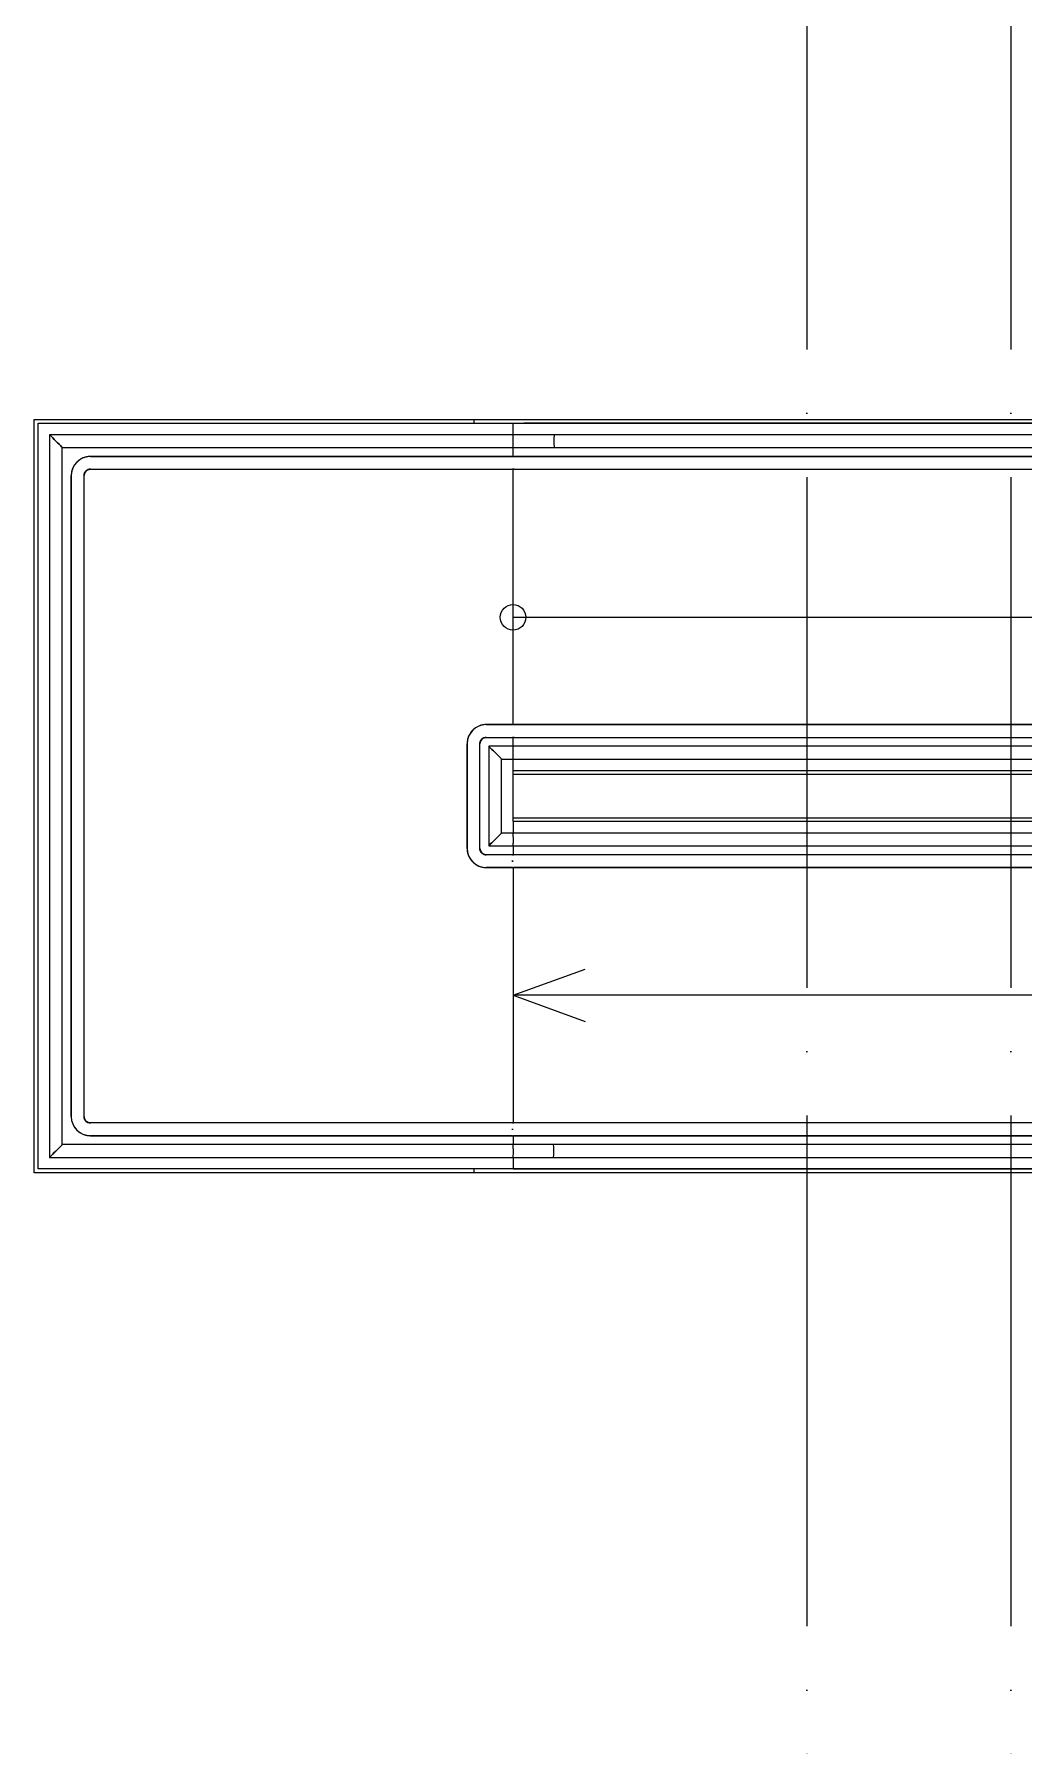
# Model space of a CAD drawing. Header units: millimetres. Extents: x -259809 to 472825, y -397243 to 31861.
# Drawn here: x -44481 to -40606, y -382801 to -376099 of the extents above; entities that cross this region are included whole.
import ezdxf

# ---------------------------------------------------------------- set-up
doc = ezdxf.new("R2010")
doc.units = ezdxf.units.MM
doc.linetypes.add('ADSK_Линия сетки', pattern=[25, 20, -2.5, 0, -2.5])
for name, color, linetype, lineweight in [('Аннотация', 252, 'Continuous', 18), ('Линии', 7, 'Continuous', 9), ('Ограждение', 252, 'Continuous', 9), ('Оси', 252, 'Continuous', 9), ('Пандусы', 7, 'Continuous', 18), ('Стены наружные', 252, 'Continuous', 18)]:
    doc.layers.add(name, color=color, linetype=linetype, lineweight=lineweight)
doc.layers.add('Узлы', color=252, linetype='Continuous')

# ---------------------------------------------------------------- blocks, each defined once
blk = doc.blocks.new('1 этаж')
at = {"layer": 'Аннотация', "color": 251, "lineweight": 20, "true_color": 0x636466}
for q in [(-42323.9, -27072.7), (-42323.9, -27277.9)]:
    blk.add_line((-42605.8, -27175.3), q, dxfattribs=at)
blk.add_circle((-42605.8, -25695.3), 50, dxfattribs=at)
at = {"layer": 'Линии', "color": 251, "lineweight": 18, "ltscale": 100, "true_color": 0x636466}
blk.add_line((-40655.8, -26095.3), (-40655.8, -26295.3), dxfattribs=at)
at = {"layer": 'Ограждение', "color": 251, "true_color": 0x636466}
for p, q in [((-44420.8, -24980.3), (-44420.8, -27810.3)), ((-42604.8, -24980.3), (-44420.8, -24980.3)), ((-42443.8, -24980.3), (-42604.8, -24980.3)), ((-36605.8, -24980.3), (-42443.8, -24980.3)), ((-44370.8, -27760.3), (-44370.8, -25030.3)), ((-44370.8, -25030.3), (-42604.8, -25030.3)), ((-42607.8, -25065.3), (-44260.8, -25065.3)), ((-44260.8, -25065.3), (-42607.8, -25065.3)), ((-42607.8, -25065.3), (-42603.8, -25065.3)), ((-42607.8, -25065.3), (-42604.8, -25065.3)), ((-42607.8, -25065.3), (-42603.8, -25065.3)), ((-42604.8, -25030.3), (-42443.8, -25030.3)), ((-42603.8, -25065.3), (-36607.8, -25065.3)), ((-42443.8, -25065.3), (-42601.8, -25065.3)), ((-42443.8, -25030.3), (-36605.8, -25030.3)), ((-36605.8, -25065.3), (-42443.8, -25065.3)), ((-44260.8, -25115.3), (-42607.8, -25115.3)), ((-44260.8, -25115.3), (-42607.8, -25115.3)), ((-42607.8, -25115.3), (-42603.8, -25115.3)), ((-42604.8, -25115.3), (-42607.8, -25115.3)), ((-42607.8, -25115.3), (-42603.8, -25115.3)), ((-42603.8, -25115.3), (-36607.8, -25115.3)), ((-42601.8, -25115.3), (-42443.8, -25115.3)), ((-42443.8, -25115.3), (-36605.8, -25115.3)), ((-44335.8, -25140.3), (-44335.8, -27650.3)), ((-44335.8, -27650.3), (-44335.8, -25140.3)), ((-44285.8, -27650.3), (-44285.8, -25140.3)), ((-44285.8, -27650.3), (-44285.8, -25140.3)), ((-42607.8, -26115.3), (-42710.8, -26115.3)), ((-42710.8, -26115.3), (-42607.8, -26115.3)), ((-42607.8, -26115.3), (-42604.8, -26115.3)), ((-42607.8, -26115.3), (-42603.8, -26115.3)), ((-42607.8, -26115.3), (-42603.8, -26115.3)), ((-42603.8, -26115.3), (-36607.8, -26115.3)), ((-36605.8, -26115.3), (-42601.8, -26115.3)), ((-42785.8, -26190.3), (-42785.8, -26600.3)), ((-42785.8, -26600.3), (-42785.8, -26190.3)), ((-42735.8, -26600.3), (-42735.8, -26190.3)), ((-42735.8, -26600.3), (-42735.8, -26190.3)), ((-42710.8, -26165.3), (-42607.8, -26165.3)), ((-42710.8, -26165.3), (-42607.8, -26165.3)), ((-42700.8, -26200.3), (-42700.8, -26590.3)), ((-42604.8, -26200.3), (-42700.8, -26200.3)), ((-42604.8, -26165.3), (-42607.8, -26165.3)), ((-42607.8, -26165.3), (-42603.8, -26165.3)), ((-42607.8, -26165.3), (-42603.8, -26165.3)), ((-36605.8, -26200.3), (-42604.8, -26200.3)), ((-42603.8, -26165.3), (-36607.8, -26165.3)), ((-42601.8, -26165.3), (-36605.8, -26165.3)), ((-42650.8, -26540.3), (-42650.8, -26250.3)), ((-42650.8, -26250.3), (-42604.8, -26250.3)), ((-42604.8, -26250.3), (-36605.8, -26250.3)), ((-42606.8, -26540.3), (-42650.8, -26540.3)), ((-36606.8, -26540.3), (-42606.8, -26540.3)), ((-42700.8, -26590.3), (-42606.8, -26590.3)), ((-42606.8, -26590.3), (-36606.8, -26590.3)), ((-42607.8, -26625.3), (-42710.8, -26625.3)), ((-42607.8, -26625.3), (-42710.8, -26625.3)), ((-42710.8, -26675.3), (-42607.8, -26675.3)), ((-42607.8, -26675.3), (-42710.8, -26675.3)), ((-42605.8, -26625.3), (-42607.8, -26625.3)), ((-42607.8, -26625.3), (-42605.8, -26625.3)), ((-42605.8, -26625.3), (-42607.8, -26625.3)), ((-42607.8, -26625.3), (-42603.8, -26625.3)), ((-42607.8, -26648), (-42607.8, -26652.7)), ((-42607.8, -26652.7), (-42607.8, -26648)), ((-42607.8, -26675.3), (-42605.8, -26675.3)), ((-42607.8, -26675.3), (-42603.8, -26675.3)), ((-36609.8, -26625.3), (-42605.8, -26625.3)), ((-42605.8, -26675.3), (-36609.8, -26675.3)), ((-36607.8, -26625.3), (-42603.8, -26625.3)), ((-36607.8, -26675.3), (-42603.8, -26675.3)), ((-42607.8, -27675.3), (-44260.8, -27675.3)), ((-42607.8, -27675.3), (-44260.8, -27675.3)), ((-42605.8, -27675.3), (-42607.8, -27675.3)), ((-42607.8, -27675.3), (-42603.8, -27675.3)), ((-42605.8, -27675.3), (-42607.8, -27675.3)), ((-42607.8, -27675.3), (-42605.8, -27675.3)), ((-42447.8, -27675.3), (-42605.8, -27675.3)), ((-36607.8, -27675.3), (-42603.8, -27675.3)), ((-36609.8, -27675.3), (-42447.8, -27675.3)), ((-44260.8, -27725.3), (-42607.8, -27725.3)), ((-42607.8, -27725.3), (-44260.8, -27725.3)), ((-42607.8, -27702.7), (-42607.8, -27698)), ((-42607.8, -27698), (-42607.8, -27702.7)), ((-42607.8, -27725.3), (-42603.8, -27725.3)), ((-42607.8, -27725.3), (-42605.8, -27725.3)), ((-42605.8, -27725.3), (-42447.8, -27725.3)), ((-36607.8, -27725.3), (-42603.8, -27725.3)), ((-42447.8, -27725.3), (-36609.8, -27725.3)), ((-44420.8, -27810.3), (-42606.8, -27810.3)), ((-42606.8, -27760.3), (-44370.8, -27760.3)), ((-42447.8, -27760.3), (-42606.8, -27760.3)), ((-42606.8, -27810.3), (-42447.8, -27810.3)), ((-36606.8, -27760.3), (-42447.8, -27760.3)), ((-42447.8, -27810.3), (-36606.8, -27810.3))]:
    blk.add_line(p, q, dxfattribs=at)
at = {"layer": 'Ограждение', "color": 251, "true_color": 0x636466, "flags": 128}
for points in [[(-44420.8, -24980.3), (-44419.9, -24981.2), (-44417.4, -24983.7), (-44413.5, -24987.6), (-44408.3, -24992.8), (-44402.3, -24998.8), (-44395.8, -25005.3), (-44389.3, -25011.8), (-44383.3, -25017.8), (-44378.1, -25023), (-44374.1, -25027), (-44371.7, -25029.5), (-44370.8, -25030.3)], [(-44370.8, -25030.3), (-44371.7, -25029.5), (-44374.1, -25027), (-44378.1, -25023), (-44383.3, -25017.8), (-44389.3, -25011.8), (-44395.8, -25005.3), (-44402.3, -24998.8), (-44408.3, -24992.8), (-44413.5, -24987.6), (-44417.4, -24983.7), (-44419.9, -24981.2), (-44420.8, -24980.3)], [(-44260.8, -25065.3), (-44263.8, -25065.4), (-44266.8, -25065.6), (-44269.8, -25065.9), (-44272.7, -25066.3), (-44275.7, -25066.8), (-44278.6, -25067.5), (-44281.5, -25068.2), (-44284.4, -25069.1), (-44287.2, -25070.1), (-44290, -25071.2), (-44292.7, -25072.5), (-44295.4, -25073.8), (-44298.1, -25075.2), (-44300.6, -25076.8), (-44303.1, -25078.4), (-44305.6, -25080.2), (-44308, -25082), (-44310.3, -25083.9), (-44312.5, -25086), (-44314.6, -25088.1), (-44316.6, -25090.3), (-44318.6, -25092.5), (-44320.5, -25094.9), (-44322.2, -25097.3), (-44323.9, -25099.8), (-44325.5, -25102.3), (-44326.9, -25105), (-44328.3, -25107.6), (-44329.6, -25110.4), (-44330.7, -25113.1), (-44331.7, -25116), (-44332.6, -25118.8), (-44333.5, -25121.7), (-44334.1, -25124.6), (-44334.7, -25127.6), (-44335.2, -25130.5), (-44335.5, -25133.5), (-44335.7, -25136.5), (-44335.8, -25139.5), (-44335.8, -25140.3)], [(-44260.8, -25065.3), (-44263.8, -25065.4), (-44266.8, -25065.6), (-44269.8, -25065.9), (-44272.7, -25066.3), (-44275.7, -25066.8), (-44278.6, -25067.5), (-44281.5, -25068.2), (-44284.4, -25069.1), (-44287.2, -25070.1), (-44290, -25071.2), (-44292.7, -25072.5), (-44295.4, -25073.8), (-44298.1, -25075.2), (-44300.6, -25076.8), (-44303.1, -25078.4), (-44305.6, -25080.2), (-44308, -25082), (-44310.3, -25083.9), (-44312.5, -25086), (-44314.6, -25088.1), (-44316.6, -25090.3), (-44318.6, -25092.5), (-44320.5, -25094.9), (-44322.2, -25097.3), (-44323.9, -25099.8), (-44325.5, -25102.3), (-44326.9, -25105), (-44328.3, -25107.6), (-44329.6, -25110.4), (-44330.7, -25113.1), (-44331.7, -25116), (-44332.6, -25118.8), (-44333.5, -25121.7), (-44334.1, -25124.6), (-44334.7, -25127.6), (-44335.2, -25130.5), (-44335.5, -25133.5), (-44335.7, -25136.5), (-44335.8, -25139.5)], [(-42607.8, -25065.3), (-42604.8, -25065.3), (-42601.8, -25065.3)], [(-44285.8, -25140.3), (-44285.8, -25139.3), (-44285.7, -25138.3), (-44285.6, -25137.3), (-44285.5, -25136.3), (-44285.3, -25135.3), (-44285.1, -25134.4), (-44284.8, -25133.4), (-44284.5, -25132.4), (-44284.2, -25131.5), (-44283.8, -25130.6), (-44283.4, -25129.7), (-44283, -25128.8), (-44282.5, -25127.9), (-44282, -25127), (-44281.4, -25126.2), (-44280.9, -25125.4), (-44280.2, -25124.6), (-44279.6, -25123.8), (-44278.9, -25123.1), (-44278.2, -25122.4), (-44277.5, -25121.7), (-44276.7, -25121), (-44275.9, -25120.4), (-44275.1, -25119.8), (-44274.3, -25119.3), (-44273.5, -25118.8), (-44272.6, -25118.3), (-44271.7, -25117.8), (-44270.8, -25117.4), (-44269.9, -25117), (-44268.9, -25116.7), (-44268, -25116.4), (-44267, -25116.1), (-44266, -25115.9), (-44265, -25115.7), (-44264.1, -25115.5), (-44263.1, -25115.4), (-44262.1, -25115.3), (-44261.1, -25115.3), (-44260.8, -25115.3)], [(-42601.8, -25115.3), (-42604.8, -25115.3), (-42607.8, -25115.3)], [(-42710.8, -26115.3), (-42713.8, -26115.4), (-42716.8, -26115.6), (-42719.8, -26115.9), (-42722.7, -26116.3), (-42725.7, -26116.8), (-42728.6, -26117.5), (-42731.5, -26118.2), (-42734.4, -26119.1), (-42737.2, -26120.1), (-42740, -26121.2), (-42742.7, -26122.5), (-42745.4, -26123.8), (-42748.1, -26125.2), (-42750.6, -26126.8), (-42753.1, -26128.4), (-42755.6, -26130.2), (-42758, -26132), (-42760.3, -26133.9), (-42762.5, -26136), (-42764.6, -26138.1), (-42766.6, -26140.3), (-42768.6, -26142.5), (-42770.5, -26144.9), (-42772.2, -26147.3), (-42773.9, -26149.8), (-42775.5, -26152.3), (-42776.9, -26155), (-42778.3, -26157.6), (-42779.6, -26160.4), (-42780.7, -26163.1), (-42781.7, -26166), (-42782.6, -26168.8), (-42783.5, -26171.7), (-42784.1, -26174.6), (-42784.7, -26177.6), (-42785.2, -26180.5), (-42785.5, -26183.5), (-42785.7, -26186.5), (-42785.8, -26189.5)], [(-42710.8, -26115.3), (-42713.8, -26115.4), (-42716.8, -26115.6), (-42719.8, -26115.9), (-42722.7, -26116.3), (-42725.7, -26116.8), (-42728.6, -26117.5), (-42731.5, -26118.2), (-42734.4, -26119.1), (-42737.2, -26120.1), (-42740, -26121.2), (-42742.7, -26122.5), (-42745.4, -26123.8), (-42748.1, -26125.2), (-42750.6, -26126.8), (-42753.1, -26128.4), (-42755.6, -26130.2), (-42758, -26132), (-42760.3, -26133.9), (-42762.5, -26136), (-42764.6, -26138.1), (-42766.6, -26140.3), (-42768.6, -26142.5), (-42770.5, -26144.9), (-42772.2, -26147.3), (-42773.9, -26149.8), (-42775.5, -26152.3), (-42776.9, -26155), (-42778.3, -26157.6), (-42779.6, -26160.4), (-42780.7, -26163.1), (-42781.7, -26166), (-42782.6, -26168.8), (-42783.5, -26171.7), (-42784.1, -26174.6), (-42784.7, -26177.6), (-42785.2, -26180.5), (-42785.5, -26183.5), (-42785.7, -26186.5), (-42785.8, -26189.5), (-42785.8, -26190.3)], [(-42607.8, -26115.3), (-42604.8, -26115.3), (-42601.8, -26115.3)], [(-42735.8, -26190.3), (-42735.8, -26189.3), (-42735.7, -26188.3), (-42735.6, -26187.3), (-42735.5, -26186.3), (-42735.3, -26185.3), (-42735.1, -26184.4), (-42734.8, -26183.4), (-42734.5, -26182.4), (-42734.2, -26181.5), (-42733.8, -26180.6), (-42733.4, -26179.7), (-42733, -26178.8), (-42732.5, -26177.9), (-42732, -26177), (-42731.4, -26176.2), (-42730.9, -26175.4), (-42730.2, -26174.6), (-42729.6, -26173.8), (-42728.9, -26173.1), (-42728.2, -26172.4), (-42727.5, -26171.7), (-42726.7, -26171), (-42725.9, -26170.4), (-42725.1, -26169.8), (-42724.3, -26169.3), (-42723.5, -26168.8), (-42722.6, -26168.3), (-42721.7, -26167.8), (-42720.8, -26167.4), (-42719.9, -26167), (-42718.9, -26166.7), (-42718, -26166.4), (-42717, -26166.1), (-42716, -26165.9), (-42715, -26165.7), (-42714.1, -26165.5), (-42713.1, -26165.4), (-42712.1, -26165.3), (-42711.1, -26165.3), (-42710.8, -26165.3)], [(-42700.8, -26200.3), (-42699.9, -26201.2), (-42697.4, -26203.7), (-42693.5, -26207.6), (-42688.3, -26212.8), (-42682.3, -26218.8), (-42675.8, -26225.3), (-42669.3, -26231.8), (-42663.3, -26237.8), (-42658.1, -26243), (-42654.1, -26247), (-42651.7, -26249.5), (-42650.8, -26250.3)], [(-42650.8, -26250.3), (-42651.7, -26249.5), (-42654.1, -26247), (-42658.1, -26243), (-42663.3, -26237.8), (-42669.3, -26231.8), (-42675.8, -26225.3), (-42682.3, -26218.8), (-42688.3, -26212.8), (-42693.5, -26207.6), (-42697.4, -26203.7), (-42699.9, -26201.2), (-42700.8, -26200.3)], [(-42601.8, -26165.3), (-42604.8, -26165.3), (-42607.8, -26165.3)], [(-42700.8, -26590.3), (-42699.9, -26589.5), (-42697.4, -26587), (-42693.5, -26583), (-42688.3, -26577.8), (-42682.3, -26571.8), (-42675.8, -26565.3), (-42669.3, -26558.8), (-42663.3, -26552.8), (-42658.1, -26547.6), (-42654.1, -26543.7), (-42651.7, -26541.2), (-42650.8, -26540.3)], [(-42650.8, -26540.3), (-42651.7, -26541.2), (-42654.1, -26543.7), (-42658.1, -26547.6), (-42663.3, -26552.8), (-42669.3, -26558.8), (-42675.8, -26565.3), (-42682.3, -26571.8), (-42688.3, -26577.8), (-42693.5, -26583), (-42697.4, -26587), (-42699.9, -26589.5), (-42700.8, -26590.3)], [(-42785.8, -26600.3), (-42785.7, -26603.3), (-42785.6, -26606.3), (-42785.3, -26609.3), (-42784.8, -26612.3), (-42784.3, -26615.2), (-42783.6, -26618.1), (-42782.9, -26621), (-42782, -26623.9), (-42781, -26626.7), (-42779.9, -26629.5), (-42778.7, -26632.3), (-42777.3, -26634.9), (-42775.9, -26637.6), (-42774.3, -26640.2), (-42772.7, -26642.7), (-42771, -26645.1), (-42769.1, -26647.5), (-42767.2, -26649.8), (-42765.2, -26652), (-42763.1, -26654.1), (-42760.9, -26656.2), (-42758.6, -26658.1), (-42756.2, -26660), (-42753.8, -26661.8), (-42751.3, -26663.4), (-42748.8, -26665), (-42746.1, -26666.5), (-42743.5, -26667.8), (-42740.7, -26669.1), (-42738, -26670.2), (-42735.2, -26671.2), (-42732.3, -26672.2), (-42729.4, -26673), (-42726.5, -26673.7), (-42723.5, -26674.2), (-42720.6, -26674.7), (-42717.6, -26675), (-42714.6, -26675.2), (-42711.6, -26675.3)], [(-42785.8, -26600.3), (-42785.7, -26603.3), (-42785.6, -26606.3), (-42785.3, -26609.3), (-42784.8, -26612.3), (-42784.3, -26615.2), (-42783.6, -26618.1), (-42782.9, -26621), (-42782, -26623.9), (-42781, -26626.7), (-42779.9, -26629.5), (-42778.7, -26632.3), (-42777.3, -26634.9), (-42775.9, -26637.6), (-42774.3, -26640.2), (-42772.7, -26642.7), (-42771, -26645.1), (-42769.1, -26647.5), (-42767.2, -26649.8), (-42765.2, -26652), (-42763.1, -26654.1), (-42760.9, -26656.2), (-42758.6, -26658.1), (-42756.2, -26660), (-42753.8, -26661.8), (-42751.3, -26663.4), (-42748.8, -26665), (-42746.1, -26666.5), (-42743.5, -26667.8), (-42740.7, -26669.1), (-42738, -26670.2), (-42735.2, -26671.2), (-42732.3, -26672.2), (-42729.4, -26673), (-42726.5, -26673.7), (-42723.5, -26674.2), (-42720.6, -26674.7), (-42717.6, -26675), (-42714.6, -26675.2), (-42711.6, -26675.3), (-42710.8, -26675.3)], [(-42710.8, -26625.3), (-42711.8, -26625.3), (-42712.8, -26625.2), (-42713.8, -26625.1), (-42714.8, -26625), (-42715.8, -26624.8), (-42716.7, -26624.6), (-42717.7, -26624.3), (-42718.7, -26624), (-42719.6, -26623.7), (-42720.5, -26623.3), (-42721.4, -26622.9), (-42722.3, -26622.5), (-42723.2, -26622), (-42724.1, -26621.5), (-42724.9, -26620.9), (-42725.7, -26620.4), (-42726.5, -26619.8), (-42727.3, -26619.1), (-42728, -26618.4), (-42728.7, -26617.7), (-42729.4, -26617), (-42730.1, -26616.2), (-42730.7, -26615.5), (-42731.3, -26614.7), (-42731.8, -26613.8), (-42732.4, -26613), (-42732.8, -26612.1), (-42733.3, -26611.2), (-42733.7, -26610.3), (-42734.1, -26609.4), (-42734.4, -26608.4), (-42734.7, -26607.5), (-42735, -26606.5), (-42735.2, -26605.5), (-42735.4, -26604.6), (-42735.6, -26603.6), (-42735.7, -26602.6), (-42735.8, -26601.6), (-42735.8, -26600.6), (-42735.8, -26600.3)], [(-42605.8, -26625.3), (-42606.8, -26625.3), (-42607.8, -26625.3)], [(-42605.8, -26625.3), (-42606.8, -26625.3), (-42607.8, -26625.3)], [(-42607.8, -26675.3), (-42606.8, -26675.3), (-42605.8, -26675.3)], [(-42607.8, -26675.3), (-42606.8, -26675.3), (-42605.8, -26675.3)], [(-44335.8, -27650.3), (-44335.7, -27653.3), (-44335.6, -27656.3), (-44335.3, -27659.3), (-44334.8, -27662.3), (-44334.3, -27665.2), (-44333.6, -27668.1), (-44332.9, -27671), (-44332, -27673.9), (-44331, -27676.7), (-44329.9, -27679.5), (-44328.7, -27682.3), (-44327.3, -27684.9), (-44325.9, -27687.6), (-44324.3, -27690.2), (-44322.7, -27692.7), (-44321, -27695.1), (-44319.1, -27697.5), (-44317.2, -27699.8), (-44315.2, -27702), (-44313.1, -27704.1), (-44310.9, -27706.2), (-44308.6, -27708.1), (-44306.2, -27710), (-44303.8, -27711.8), (-44301.3, -27713.4), (-44298.8, -27715), (-44296.1, -27716.5), (-44293.5, -27717.8), (-44290.7, -27719.1), (-44288, -27720.2), (-44285.2, -27721.2), (-44282.3, -27722.2), (-44279.4, -27723), (-44276.5, -27723.7), (-44273.5, -27724.2), (-44270.6, -27724.7), (-44267.6, -27725), (-44264.6, -27725.2), (-44261.6, -27725.3), (-44260.8, -27725.3)], [(-44335.8, -27650.3), (-44335.7, -27653.3), (-44335.6, -27656.3), (-44335.3, -27659.3), (-44334.8, -27662.3), (-44334.3, -27665.2), (-44333.6, -27668.1), (-44332.9, -27671), (-44332, -27673.9), (-44331, -27676.7), (-44329.9, -27679.5), (-44328.7, -27682.3), (-44327.3, -27684.9), (-44325.9, -27687.6), (-44324.3, -27690.2), (-44322.7, -27692.7), (-44321, -27695.1), (-44319.1, -27697.5), (-44317.2, -27699.8), (-44315.2, -27702), (-44313.1, -27704.1), (-44310.9, -27706.2), (-44308.6, -27708.1), (-44306.2, -27710), (-44303.8, -27711.8), (-44301.3, -27713.4), (-44298.8, -27715), (-44296.1, -27716.5), (-44293.5, -27717.8), (-44290.7, -27719.1), (-44288, -27720.2), (-44285.2, -27721.2), (-44282.3, -27722.2), (-44279.4, -27723), (-44276.5, -27723.7), (-44273.5, -27724.2), (-44270.6, -27724.7), (-44267.6, -27725), (-44264.6, -27725.2), (-44261.6, -27725.3)], [(-44260.8, -27675.3), (-44261.8, -27675.3), (-44262.8, -27675.2), (-44263.8, -27675.1), (-44264.8, -27675), (-44265.8, -27674.8), (-44266.7, -27674.6), (-44267.7, -27674.3), (-44268.7, -27674), (-44269.6, -27673.7), (-44270.5, -27673.3), (-44271.4, -27672.9), (-44272.3, -27672.5), (-44273.2, -27672), (-44274.1, -27671.5), (-44274.9, -27670.9), (-44275.7, -27670.4), (-44276.5, -27669.8), (-44277.3, -27669.1), (-44278, -27668.4), (-44278.7, -27667.7), (-44279.4, -27667), (-44280.1, -27666.2), (-44280.7, -27665.5), (-44281.3, -27664.7), (-44281.8, -27663.8), (-44282.4, -27663), (-44282.8, -27662.1), (-44283.3, -27661.2), (-44283.7, -27660.3), (-44284.1, -27659.4), (-44284.4, -27658.4), (-44284.7, -27657.5), (-44285, -27656.5), (-44285.2, -27655.5), (-44285.4, -27654.6), (-44285.6, -27653.6), (-44285.7, -27652.6), (-44285.8, -27651.6), (-44285.8, -27650.6), (-44285.8, -27650.3)], [(-42605.8, -27675.3), (-42606.8, -27675.3), (-42607.8, -27675.3)], [(-42605.8, -27675.3), (-42606.8, -27675.3), (-42607.8, -27675.3)], [(-42607.8, -27725.3), (-42606.8, -27725.3), (-42605.8, -27725.3)], [(-42607.8, -27725.3), (-42606.8, -27725.3), (-42605.8, -27725.3)], [(-44370.8, -27760.3), (-44371.7, -27761.2), (-44374.1, -27763.7), (-44378.1, -27767.6), (-44383.3, -27772.8), (-44389.3, -27778.8), (-44395.8, -27785.3), (-44402.3, -27791.8), (-44408.3, -27797.8), (-44413.5, -27803), (-44417.4, -27807), (-44419.9, -27809.5), (-44420.8, -27810.3)], [(-44420.8, -27810.3), (-44419.9, -27809.5), (-44417.4, -27807), (-44413.5, -27803), (-44408.3, -27797.8), (-44402.3, -27791.8), (-44395.8, -27785.3), (-44389.3, -27778.8), (-44383.3, -27772.8), (-44378.1, -27767.6), (-44374.1, -27763.7), (-44371.7, -27761.2), (-44370.8, -27760.3)]]:
    blk.add_lwpolyline(points, dxfattribs=at)
at = {"layer": 'Ограждение', "color": 251, "true_color": 0x636466}
for centre, radius, start, end in [((-44260.8, -25140.3), 75, 90, 180), ((-44260.8, -25140.3), 25, 90, 180), ((-44260.8, -25140.3), 25, 140.23514, 180), ((-44260.8, -25140.3), 25, 90, 129.76486), ((-42710.8, -26190.3), 75, 90, 180), ((-42710.8, -26190.3), 25, 90, 180), ((-42710.8, -26190.3), 25, 140.48465, 180), ((-42710.8, -26190.3), 25, 90, 129.76486), ((-42710.8, -26600.3), 75, 180, 270), ((-42710.8, -26600.3), 25, 180, 219.51535), ((-42710.8, -26600.3), 25, 180, 270), ((-42710.8, -26600.3), 25, 230.23514, 270), ((-44260.8, -27650.3), 75, 180, 270), ((-44260.8, -27650.3), 25, 180, 270), ((-44260.8, -27650.3), 25, 180, 219.76486), ((-44260.8, -27650.3), 25, 230.23514, 270)]:
    blk.add_arc(centre, radius, start, end, dxfattribs=at)
for centre, start_param, end_param in [((-42443.8, -25005.3), 0, 3.141593), ((-42443.8, -25005.3), 0, 3.141593), ((-42447.8, -27785.3), 3.141593, 6.283185), ((-42447.8, -27785.3), 3.141593, 6.283185)]:
    blk.add_ellipse(centre, major_axis=(0, 25), ratio=0.079745, start_param=start_param, end_param=end_param, dxfattribs=at)
for points in [[(-42604.8, -25030.3), (-42604.9, -25030.3), (-42605.1, -25029.7), (-42605.3, -25027.2), (-42605.5, -25023.2), (-42605.7, -25016.2), (-42605.8, -25005.3), (-42605.7, -24992.2), (-42605.3, -24982.7), (-42605, -24980.3), (-42604.8, -24980.3)], [(-42604.8, -26250.3), (-42604.9, -26250.3), (-42605.1, -26249.7), (-42605.3, -26247.2), (-42605.5, -26243.2), (-42605.7, -26236.2), (-42605.8, -26225.3), (-42605.7, -26212.2), (-42605.3, -26202.7), (-42605, -26200.3), (-42604.8, -26200.3)], [(-42606.8, -26540.3), (-42606.7, -26540.3), (-42606.5, -26540.9), (-42606.3, -26543.4), (-42606.1, -26547.4), (-42605.9, -26554.4), (-42605.8, -26565.3), (-42605.9, -26578.4), (-42606.3, -26588), (-42606.6, -26590.3), (-42606.8, -26590.3)], [(-42606.8, -27760.3), (-42606.7, -27760.3), (-42606.5, -27760.9), (-42606.3, -27763.4), (-42606.1, -27767.4), (-42605.9, -27774.4), (-42605.8, -27785.3), (-42605.9, -27798.4), (-42606.3, -27808), (-42606.6, -27810.3), (-42606.8, -27810.3)]]:
    blk.add_open_spline(points, degree=3, knots=[0, 0, 0, 0, 0.083333, 0.166667, 0.25, 0.333333, 0.5, 0.666667, 0.833333, 1, 1, 1, 1], dxfattribs=at)
at = {"layer": 'Оси', "color": 251, "linetype": 'ADSK_Линия сетки', "ltscale": 100, "true_color": 0x636466}
for p, q in [((-41455.8, -2645.3), (-41455.8, -33771.4)), ((-40655.8, -2645.3), (-40655.8, -33771.4))]:
    blk.add_line(p, q, dxfattribs=at)
at = {"layer": 'Пандусы', "color": 251, "true_color": 0x636466}
for p, q in [((-44465.8, -24935.3), (-42605.8, -24935.3)), ((-44465.8, -27855.3), (-44465.8, -24935.3)), ((-42605.8, -24980.3), (-42605.8, -24935.3)), ((-42605.8, -24935.3), (-36605.8, -24935.3)), ((-42605.8, -25066.2), (-42605.8, -25030.3)), ((-42605.8, -26116.2), (-42605.8, -25114.5)), ((-42605.8, -26200.3), (-42605.8, -26164.5)), ((-42605.8, -26295.3), (-42605.8, -26250.3)), ((-42605.8, -26295.3), (-36605.8, -26295.3)), ((-42605.8, -26495.3), (-42605.8, -26295.3)), ((-42605.8, -26495.3), (-42605.8, -26540.3)), ((-36605.8, -26495.3), (-42605.8, -26495.3)), ((-42605.8, -26590.3), (-42605.8, -26626.2)), ((-42605.8, -26674.5), (-42605.8, -27676.2)), ((-42605.8, -27724.5), (-42605.8, -27760.3)), ((-42605.8, -27810.3), (-42605.8, -27855.3)), ((-42605.8, -27855.3), (-44465.8, -27855.3)), ((-36605.8, -27855.3), (-42605.8, -27855.3))]:
    blk.add_line(p, q, dxfattribs=at)
at = {"layer": 'Стены наружные', "color": 251, "true_color": 0x636466}
for p, q in [((-44480.8, -24920.3), (-36605.8, -24920.3)), ((-44480.8, -27870.3), (-44480.8, -24920.3)), ((-42758.3, -24935.3), (-42758.3, -24920.3)), ((-36605.8, -24935.3), (-42563.2, -24935.3)), ((-34705.8, -26310.3), (-42605.8, -26310.3)), ((-42380.4, -26295.3), (-36605.8, -26295.3)), ((-42605.8, -26480.3), (-34705.8, -26480.3)), ((-36429.8, -26495.3), (-42605.8, -26495.3)), ((-36605.8, -27870.3), (-44480.8, -27870.3)), ((-42758.3, -27870.3), (-42758.3, -27855.3)), ((-42605.8, -27855.3), (-36993.3, -27855.3))]:
    blk.add_line(p, q, dxfattribs=at)
at = {"layer": 'Узлы', "color": 251, "true_color": 0x636466}
for p, q in [((-42605.8, -25695.3), (-36605.8, -25695.3)), ((-36605.8, -27175.3), (-42605.8, -27175.3))]:
    blk.add_line(p, q, dxfattribs=at)

msp = doc.modelspace()

# ---------------------------------------------------------------- block references
msp.add_blockref('1 этаж', (0, -352686.9))

doc.saveas('drawing.dxf')
